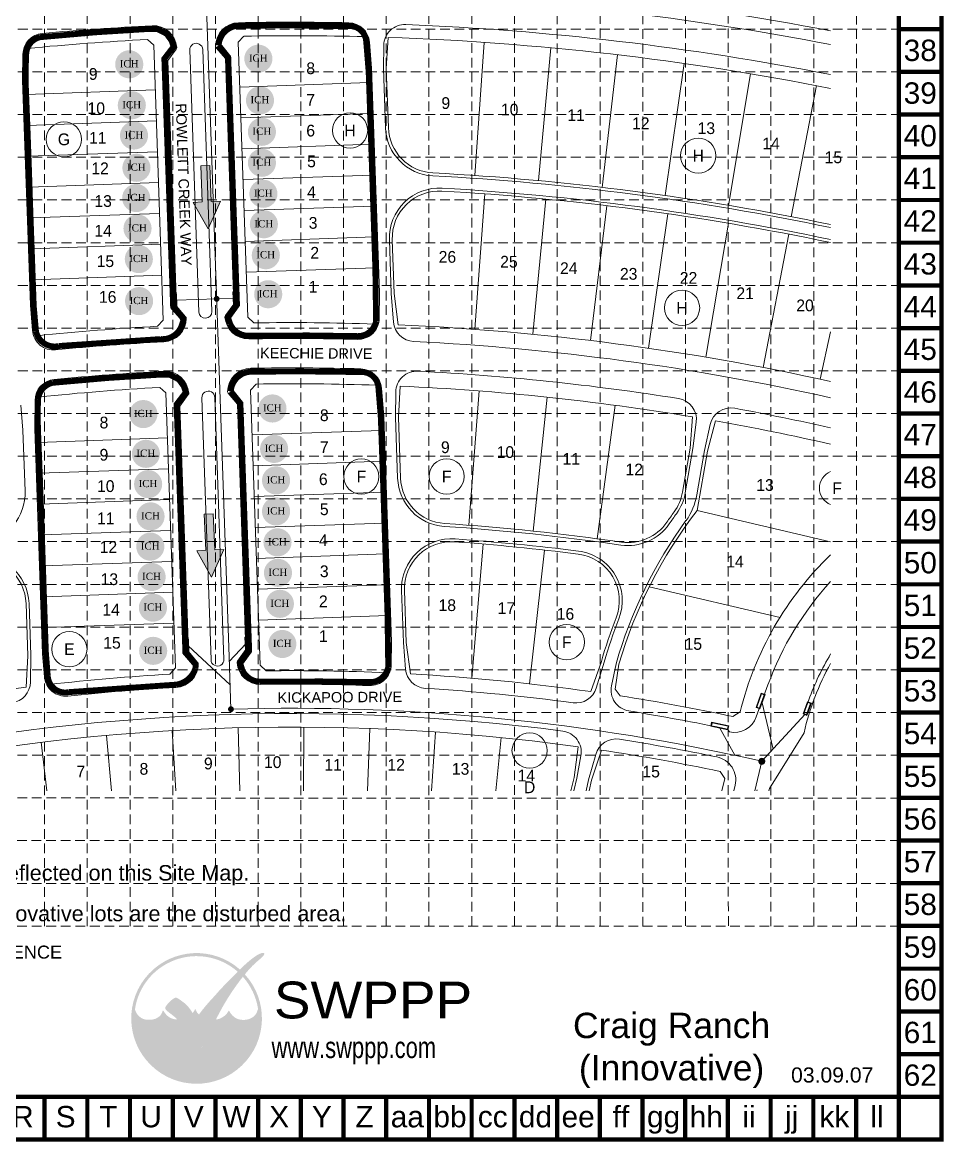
# Model space of a CAD drawing. Header units: feet. Extents: x 358974 to 360431, y 1038446 to 1040774.
# Drawn here: x 359647 to 360431, y 1038446 to 1039398 of the extents above; entities that cross this region are included whole.
import ezdxf
from ezdxf.enums import TextEntityAlignment as Align

# ---------------------------------------------------------------- set-up
doc = ezdxf.new("R2010")
doc.units = ezdxf.units.FT
doc.header["$MEASUREMENT"] = 0
doc.linetypes.add('HIDDEN', pattern=[0.375, 0.25, -0.125])
doc.layers.get('0').update_dxf_attribs({"color": 1})
for name, color, linetype, lineweight in [('11', 1, 'Continuous', 0), ('12', 1, 'Continuous', 0), ('13', 1, 'Continuous', 0), ('4', 1, 'Continuous', 0), ('45', 1, 'Continuous', 0), ('EROSION CONTROL BLANKET', 84, 'Continuous', 0)]:
    doc.layers.add(name, color=color, linetype=linetype, lineweight=lineweight)
for name, color, linetype in [('BASE', 7, 'Continuous'), ('grid', 254, 'HIDDEN'), ('LEGEND', 7, 'Continuous'), ('LOGO', 7, 'Continuous')]:
    doc.layers.add(name, color=color, linetype=linetype)
doc.styles.add('DRHorton', font='dutcheb.ttf')
doc.styles.add("L200'", font='ARIAL.TTF', dxfattribs={"height": 0.001969})
doc.styles.add('LOGO1', font='Rockeb.TTF', dxfattribs={"height": 25})
doc.styles.get("Standard").update_dxf_attribs({"font": 'ARIAL.TTF'})
doc.styles.add('Style-ENGINEERING', font='ENGINEERING.shx')

# ---------------------------------------------------------------- blocks, each defined once
blk = doc.blocks.new('A$C06470624')
h = blk.add_hatch(color=153)
h.paths.add_polyline_path([(38.3, 19.1, 1), (0, 19.1, 1)])
h.paths.add_polyline_path([(1.9, 11.3), (36.1, 11.3), (36.1, 28.2), (1.9, 28.2)], flags=24)
at = {"layer": 'BASE', "color": 176, "style": 'DRHorton'}
blk.add_text('ICH', height=9.81, dxfattribs=at).set_placement((19, 15), align=Align.CENTER)
blk = doc.blocks.new('Innovative logo')
at = {"color": 153}
blk.add_blockref('A$C06470624', (43.8, 10.1), dxfattribs=at)
blk = doc.blocks.new('new logo')
at = {"layer": 'LOGO'}
h = blk.add_hatch(color=170, dxfattribs=at)
h.paths.add_polyline_path([(67.43, 44.06), (66.82, 44.7), (66.35, 45.25), (65.96, 45.76), (65.54, 46.4), (65.09, 47.19), (64.7, 47.94), (64.44, 48.47), (64.18, 49.02), (63.92, 49.58), (63.67, 50.15), (63.31, 50.99), (62.9, 52), (62.6, 52.78), (62.42, 53.27), (62.25, 53.75), (62.07, 54.23), (61.88, 54.72), (61.69, 55.22), (61.48, 55.74), (61.26, 56.27), (61.03, 56.81), (60.78, 57.37), (60.52, 57.93), (60.25, 58.5), (59.96, 59.07), (59.66, 59.64), (59.34, 60.2), (59.02, 60.77), (58.68, 61.32), (58.34, 61.87), (57.99, 62.4), (57.64, 62.91), (57.29, 63.4), (56.95, 63.87), (56.61, 64.32), (56.27, 64.74), (55.93, 65.14), (55.58, 65.53), (55.23, 65.91), (54.91, 66.23), (53.98, 66.22), (52.92, 66.33), (52.05, 66.5), (51.45, 66.64), (50.85, 66.81), (50.26, 67.01), (49.41, 67.35), (48.33, 67.91), (47.34, 68.56), (46.46, 69.26), (45.69, 70.02), (45.01, 70.79), (44.44, 71.52), (43.98, 72.16), (43.6, 72.69), (43.42, 72.95), (43.25, 73.18), (43.1, 73.38), (42.96, 73.53), (42.85, 73.65), (42.75, 73.73), (42.66, 73.76), (42.59, 73.76), (42.53, 73.71), (42.48, 73.63), (42.43, 73.52), (42.38, 73.38), (42.33, 73.22), (42.19, 72.76), (41.96, 72.1), (41.67, 71.46), (41.36, 70.91), (40.98, 70.34), (40.53, 69.77), (40.01, 69.21), (39.42, 68.67), (38.77, 68.17), (38.06, 67.7), (37.31, 67.27), (36.53, 66.9), (35.73, 66.59), (34.88, 66.34), (33.96, 66.14), (32.97, 65.99), (31.89, 65.9), (30.76, 65.86), (29.65, 65.89), (28.59, 65.97), (27.62, 66.13), (26.71, 66.36), (25.83, 66.67), (24.95, 67.08), (24.08, 67.58), (23.21, 68.18), (22.36, 68.88), (21.76, 69.47), (21.37, 69.89), (20.98, 70.36), (20.61, 70.88), (20.24, 71.46), (19.89, 72.13), (19.54, 72.89), (19.19, 73.77), (18.85, 74.77, -0.595729), (106.28, 106.77), (106.97, 107.48), (107.53, 108.05), (108.12, 108.64, 37.93689), (112.29, 104.53), (112.05, 104.24), (111.57, 103.66), (111.09, 103.06), (110.61, 102.47, -0.146449), (123.57, 75.01), (123.33, 74.47), (123.13, 73.97), (122.94, 73.5), (122.77, 73.07), (122.51, 72.4), (122.22, 71.72), (121.9, 71.1), (121.52, 70.53), (121.11, 70), (120.66, 69.51), (120.15, 69.03), (119.62, 68.57), (119.04, 68.14), (118.44, 67.73), (117.81, 67.36), (117.15, 67.03), (116.47, 66.74), (115.76, 66.49), (115.03, 66.28), (114.28, 66.11), (113.5, 65.97), (112.72, 65.88), (111.92, 65.82), (111.11, 65.8), (110.29, 65.82), (109.44, 65.89), (108.56, 66.01), (107.66, 66.19), (106.75, 66.43), (105.88, 66.73), (105.05, 67.1), (104.26, 67.53), (103.5, 68.04), (102.78, 68.61), (102.07, 69.26), (101.4, 69.96), (100.78, 70.68), (100.24, 71.38), (99.83, 72.02), (99.55, 72.52), (99.4, 72.79), (99.26, 73.03), (99.13, 73.24), (99.02, 73.4), (98.92, 73.52), (98.82, 73.58), (98.72, 73.6), (98.63, 73.58), (98.54, 73.51), (98.45, 73.42), (98.36, 73.3), (98.26, 73.16), (98.17, 73), (98.06, 72.83), (97.8, 72.39), (97.42, 71.81), (96.93, 71.14), (96.41, 70.55), (95.93, 70.06), (95.41, 69.58), (94.84, 69.11), (94.21, 68.65), (93.52, 68.19), (92.75, 67.74), (91.9, 67.28), (90.95, 66.85), (90.08, 66.57), (89.39, 66.39), (88.62, 66.22), (87.78, 66.08), (87.59, 65.61), (87.38, 65.07), (87.13, 64.45), (86.86, 63.76), (86.57, 63), (86.26, 62.19), (85.94, 61.33), (85.6, 60.44), (85.25, 59.53), (84.91, 58.59), (84.56, 57.66), (84.21, 56.72), (83.87, 55.8), (83.53, 54.89), (83.21, 54.02), (82.9, 53.18), (82.61, 52.38), (82.34, 51.64), (82.09, 50.96), (81.86, 50.33), (81.65, 49.76), (81.33, 48.95), (80.94, 48.06), (80.54, 47.29), (80.1, 46.58), (79.62, 45.94), (79.13, 45.36), (78.61, 44.81), (78.1, 44.32), (77.57, 43.87), (77.04, 43.47), (76.48, 43.12), (75.9, 42.81), (75.31, 42.55), (74.58, 42.28), (73.74, 42.05), (72.97, 41.94), (72.25, 41.93), (71.55, 42.04), (70.87, 42.22), (70.06, 42.5), (69.36, 42.77), (68.67, 43.11), (68.04, 43.53)])
h.paths.add_polyline_path([(71.76, 72.04), (70.7, 73.9), (70.07, 75.23), (69.69, 74.29), (68.67, 72.59), (67.85, 71.67), (67.95, 71.51), (68.11, 71.24), (68.27, 70.99), (68.41, 70.76), (68.55, 70.55), (68.68, 70.37), (68.8, 70.21), (68.92, 70.07), (69.04, 69.95), (69.15, 69.84), (69.26, 69.75), (69.37, 69.67), (69.48, 69.59), (69.59, 69.52), (69.7, 69.46), (69.82, 69.41), (69.94, 69.36), (70.05, 69.32), (70.17, 69.28), (70.29, 69.25), (70.41, 69.22), (70.53, 69.2), (70.64, 69.18), (70.76, 69.17), (70.88, 69.16), (71, 69.15), (71.11, 69.15), (71.22, 69.16), (71.33, 69.17), (71.44, 69.19), (71.54, 69.21), (71.64, 69.24), (71.74, 69.27), (71.84, 69.31), (71.94, 69.35), (72.04, 69.4), (72.14, 69.45), (72.24, 69.51), (72.35, 69.58), (72.45, 69.65), (72.56, 69.72), (72.67, 69.81), (72.78, 69.9), (72.89, 70), (73, 70.1), (73.11, 70.21), (73.22, 70.34), (73.3, 70.42), (72.52, 71.08)], flags=17)
blk.add_hatch(color=240, dxfattribs=at).paths.add_polyline_path([(117.73, 117.3), (118.86, 118.16), (119.82, 118.88), (120.63, 119.47), (121.31, 119.95), (121.89, 120.34), (122.37, 120.64), (122.78, 120.89), (123.13, 121.1), (123.45, 121.27), (123.73, 121.42), (123.99, 121.55), (124.22, 121.67), (124.44, 121.77), (124.65, 121.85), (124.84, 121.93), (125.03, 122.01), (125.21, 122.09), (125.4, 122.16), (125.58, 122.23), (125.76, 122.3), (125.93, 122.37), (126.1, 122.44), (126.26, 122.49), (126.41, 122.55), (126.56, 122.6), (126.69, 122.64), (126.82, 122.67), (126.95, 122.71), (127.06, 122.73), (127.18, 122.76), (127.29, 122.78), (127.39, 122.79), (127.5, 122.8), (127.6, 122.81), (127.7, 122.82), (127.79, 122.82), (127.89, 122.82), (127.98, 122.82), (128.06, 122.81), (128.14, 122.8), (128.22, 122.79), (128.29, 122.78), (128.35, 122.76), (128.42, 122.74), (128.47, 122.72), (128.52, 122.7), (128.57, 122.67), (128.62, 122.64), (128.65, 122.61), (128.69, 122.57), (128.72, 122.53), (128.75, 122.49), (128.77, 122.44), (128.79, 122.39), (128.81, 122.34), (128.82, 122.28), (128.83, 122.21), (128.84, 122.14), (128.84, 122.07), (128.84, 122), (128.83, 121.92), (128.82, 121.84), (128.81, 121.76), (128.79, 121.68), (128.77, 121.6), (128.74, 121.52), (128.7, 121.44), (128.66, 121.35), (128.61, 121.26), (128.56, 121.16), (128.5, 121.06), (128.43, 120.95), (128.35, 120.83), (128.27, 120.7), (128.18, 120.57), (128.08, 120.42), (127.96, 120.27), (127.85, 120.12), (127.71, 119.96), (127.57, 119.79), (127.42, 119.62), (127.25, 119.44), (127.06, 119.24), (126.84, 119.03), (126.58, 118.79), (126.28, 118.52), (125.94, 118.21), (125.54, 117.86), (125.08, 117.47), (124.58, 117.04), (124.04, 116.57), (123.48, 116.08), (122.89, 115.57), (122.3, 115.05), (121.71, 114.53), (121.13, 114.01), (120.58, 113.5), (120.04, 112.99), (119.52, 112.49), (119.01, 111.99), (118.51, 111.49), (118.02, 110.99), (117.53, 110.47), (117.03, 109.94), (116.53, 109.4), (116.03, 108.85), (115.52, 108.29), (115.02, 107.71), (114.51, 107.14), (114.01, 106.56), (113.51, 105.98), (113.02, 105.4), (112.54, 104.82), (112.05, 104.24), (111.57, 103.66), (111.09, 103.06), (110.59, 102.44), (110.09, 101.8), (109.56, 101.13), (109.02, 100.43), (108.45, 99.68), (107.87, 98.9), (107.27, 98.1), (106.66, 97.27), (106.04, 96.43), (105.43, 95.59), (104.82, 94.74), (104.23, 93.91), (103.65, 93.08), (103.08, 92.27), (102.52, 91.46), (101.97, 90.65), (101.42, 89.84), (100.87, 89.01), (100.32, 88.18), (99.77, 87.33), (99.2, 86.45), (98.63, 85.56), (98.06, 84.66), (97.5, 83.76), (96.94, 82.87), (96.4, 81.99), (95.88, 81.13), (95.38, 80.29), (94.91, 79.49), (94.46, 78.72), (94.03, 77.96), (93.61, 77.23), (93.21, 76.5), (92.81, 75.77), (92.41, 75.04), (92.01, 74.29), (91.6, 73.54), (91.18, 72.77), (90.78, 72.02), (90.38, 71.27), (90, 70.56), (89.64, 69.88), (89.31, 69.25), (89.01, 68.69), (88.75, 68.19), (88.53, 67.74), (88.33, 67.32), (88.15, 66.92), (87.97, 66.52), (87.78, 66.08), (87.59, 65.61), (87.38, 65.07), (87.13, 64.45), (86.86, 63.76), (86.57, 63), (86.26, 62.19), (85.94, 61.33), (85.6, 60.44), (85.25, 59.53), (84.91, 58.59), (84.56, 57.66), (84.21, 56.72), (83.87, 55.8), (83.53, 54.89), (83.21, 54.02), (82.9, 53.18), (82.61, 52.38), (82.34, 51.64), (82.09, 50.96), (81.86, 50.33), (81.65, 49.76), (81.44, 49.23), (81.24, 48.75), (81.04, 48.29), (80.84, 47.87), (80.64, 47.48), (80.43, 47.11), (80.2, 46.75), (79.97, 46.41), (79.73, 46.09), (79.49, 45.78), (79.24, 45.49), (78.99, 45.21), (78.74, 44.95), (78.48, 44.69), (78.23, 44.45), (77.97, 44.21), (77.71, 43.99), (77.44, 43.78), (77.17, 43.58), (76.9, 43.39), (76.62, 43.21), (76.33, 43.04), (76.04, 42.89), (75.75, 42.75), (75.45, 42.62), (75.16, 42.5), (74.87, 42.39), (74.58, 42.29), (74.3, 42.2), (74.02, 42.13), (73.75, 42.07), (73.49, 42.02), (73.23, 41.98), (72.98, 41.95), (72.73, 41.94), (72.49, 41.93), (72.24, 41.94), (72.01, 41.97), (71.77, 42), (71.53, 42.05), (71.3, 42.11), (71.06, 42.17), (70.83, 42.24), (70.59, 42.32), (70.35, 42.4), (70.12, 42.48), (69.88, 42.57), (69.64, 42.66), (69.4, 42.76), (69.16, 42.87), (68.93, 42.98), (68.69, 43.11), (68.47, 43.25), (68.25, 43.39), (68.04, 43.55), (67.83, 43.72), (67.62, 43.9), (67.42, 44.09), (67.22, 44.28), (67.03, 44.49), (66.83, 44.69), (66.64, 44.9), (66.45, 45.13), (66.26, 45.36), (66.06, 45.62), (65.86, 45.91), (65.65, 46.23), (65.43, 46.59), (65.2, 47), (64.96, 47.45), (64.7, 47.94), (64.44, 48.47), (64.18, 49.02), (63.92, 49.58), (63.67, 50.15), (63.43, 50.71), (63.2, 51.26), (62.99, 51.78), (62.79, 52.29), (62.6, 52.78), (62.42, 53.27), (62.25, 53.75), (62.07, 54.23), (61.88, 54.72), (61.69, 55.22), (61.48, 55.74), (61.26, 56.27), (61.03, 56.81), (60.78, 57.37), (60.52, 57.93), (60.25, 58.5), (59.96, 59.07), (59.66, 59.64), (59.34, 60.2), (59.02, 60.77), (58.68, 61.32), (58.34, 61.87), (57.99, 62.4), (57.64, 62.91), (57.29, 63.4), (56.95, 63.87), (56.61, 64.32), (56.27, 64.74), (55.93, 65.14), (55.58, 65.53), (55.23, 65.91), (54.86, 66.28), (54.49, 66.65), (54.09, 67.01), (53.68, 67.39), (53.25, 67.76), (52.81, 68.14), (52.35, 68.52), (51.89, 68.9), (51.42, 69.28), (50.95, 69.66), (50.48, 70.04), (50.01, 70.41), (49.54, 70.78), (49.09, 71.13), (48.65, 71.47), (48.24, 71.8), (47.84, 72.11), (47.47, 72.4), (47.14, 72.66), (46.83, 72.9), (46.56, 73.11), (46.32, 73.3), (46.11, 73.47), (45.92, 73.63), (45.75, 73.78), (45.6, 73.92), (45.46, 74.05), (45.34, 74.18), (45.23, 74.31), (45.13, 74.44), (45.04, 74.56), (44.96, 74.69), (44.9, 74.82), (44.84, 74.96), (44.8, 75.1), (44.76, 75.24), (44.73, 75.39), (44.72, 75.54), (44.71, 75.69), (44.7, 75.84), (44.71, 75.99), (44.72, 76.15), (44.75, 76.3), (44.78, 76.45), (44.81, 76.6), (44.86, 76.75), (44.92, 76.9), (44.99, 77.06), (45.07, 77.23), (45.17, 77.4), (45.29, 77.59), (45.42, 77.8), (45.57, 78.01), (45.73, 78.24), (45.91, 78.48), (46.11, 78.73), (46.32, 78.99), (46.55, 79.26), (46.8, 79.54), (47.06, 79.83), (47.33, 80.13), (47.62, 80.43), (47.91, 80.73), (48.21, 81.04), (48.52, 81.34), (48.84, 81.64), (49.16, 81.93), (49.48, 82.21), (49.79, 82.48), (50.1, 82.74), (50.41, 82.98), (50.7, 83.21), (50.98, 83.42), (51.24, 83.62), (51.49, 83.79), (51.7, 83.95), (51.9, 84.08), (52.08, 84.19), (52.25, 84.29), (52.4, 84.38), (52.55, 84.45), (52.68, 84.51), (52.82, 84.56), (52.95, 84.61), (53.08, 84.64), (53.21, 84.67), (53.34, 84.69), (53.47, 84.7), (53.6, 84.7), (53.72, 84.69), (53.85, 84.68), (53.97, 84.65), (54.1, 84.62), (54.22, 84.58), (54.35, 84.54), (54.48, 84.48), (54.61, 84.43), (54.74, 84.36), (54.88, 84.3), (55.02, 84.23), (55.17, 84.15), (55.34, 84.06), (55.51, 83.97), (55.7, 83.86), (55.91, 83.73), (56.14, 83.59), (56.4, 83.42), (56.68, 83.23), (56.99, 83.01), (57.32, 82.78), (57.67, 82.53), (58.03, 82.27), (58.4, 81.99), (58.79, 81.71), (59.18, 81.42), (59.57, 81.13), (59.97, 80.83), (60.37, 80.53), (60.76, 80.22), (61.15, 79.91), (61.54, 79.59), (61.91, 79.27), (62.28, 78.93), (62.64, 78.6), (62.98, 78.25), (63.32, 77.9), (63.65, 77.54), (63.97, 77.17), (64.29, 76.79), (64.6, 76.4), (64.91, 76.01), (65.22, 75.6), (65.52, 75.19), (65.82, 74.78), (66.11, 74.37), (66.39, 73.96), (66.66, 73.57), (66.91, 73.18), (67.15, 72.81), (67.37, 72.45), (67.58, 72.12), (67.77, 71.8), (67.95, 71.51), (68.11, 71.24), (68.27, 70.99), (68.41, 70.76), (68.55, 70.55), (68.68, 70.37), (68.8, 70.21), (68.92, 70.07), (69.04, 69.95), (69.15, 69.84), (69.26, 69.75), (69.37, 69.67), (69.48, 69.59), (69.59, 69.52), (69.7, 69.46), (69.82, 69.41), (69.94, 69.36), (70.05, 69.32), (70.17, 69.28), (70.29, 69.25), (70.41, 69.22), (70.53, 69.2), (70.64, 69.18), (70.76, 69.17), (70.88, 69.16), (71, 69.15), (71.11, 69.15), (71.22, 69.16), (71.33, 69.17), (71.44, 69.19), (71.54, 69.21), (71.64, 69.24), (71.74, 69.27), (71.84, 69.31), (71.94, 69.35), (72.04, 69.4), (72.14, 69.45), (72.24, 69.51), (72.35, 69.58), (72.45, 69.65), (72.56, 69.72), (72.67, 69.81), (72.78, 69.9), (72.89, 70), (73, 70.1), (73.11, 70.21), (73.22, 70.34), (73.34, 70.47), (73.46, 70.61), (73.58, 70.77), (73.72, 70.94), (73.85, 71.12), (74, 71.32), (74.15, 71.53), (74.32, 71.77), (74.5, 72.01), (74.68, 72.27), (74.88, 72.55), (75.09, 72.84), (75.32, 73.15), (75.56, 73.46), (75.82, 73.79), (76.09, 74.14), (76.37, 74.49), (76.67, 74.87), (76.99, 75.25), (77.32, 75.65), (77.66, 76.07), (78.02, 76.5), (78.39, 76.95), (78.77, 77.42), (79.18, 77.91), (79.6, 78.4), (80.03, 78.92), (80.49, 79.45), (80.96, 80), (81.46, 80.56), (81.97, 81.13), (82.5, 81.72), (83.04, 82.31), (83.59, 82.91), (84.14, 83.51), (84.68, 84.1), (85.22, 84.68), (85.74, 85.25), (86.24, 85.81), (86.73, 86.35), (87.2, 86.89), (87.67, 87.41), (88.13, 87.94), (88.59, 88.46), (89.06, 88.98), (89.53, 89.52), (90.01, 90.05), (90.5, 90.6), (91, 91.16), (91.52, 91.73), (92.06, 92.31), (92.61, 92.9), (93.18, 93.5), (93.77, 94.12), (94.38, 94.75), (95.01, 95.39), (95.64, 96.03), (96.28, 96.68), (96.92, 97.32), (97.56, 97.96), (98.19, 98.58), (98.8, 99.19), (99.39, 99.77), (99.96, 100.34), (100.52, 100.9), (101.07, 101.45), (101.61, 101.98), (102.14, 102.52), (102.66, 103.05), (103.19, 103.59), (103.72, 104.13), (104.25, 104.67), (104.78, 105.23), (105.32, 105.78), (105.86, 106.34), (106.41, 106.91), (106.97, 107.48), (107.53, 108.05), (108.11, 108.62), (108.69, 109.2), (109.27, 109.77), (109.86, 110.34), (110.45, 110.91), (111.04, 111.47), (111.62, 112.02), (112.2, 112.56), (112.77, 113.1), (113.35, 113.62), (113.95, 114.16), (114.58, 114.71), (115.26, 115.3), (116.01, 115.91), (116.82, 116.58)])
at = {"layer": 'LOGO', "style": 'LOGO1'}
for s, height, width, p in [('SWPPP', 31.324, 1.115, (136.96, 67.05)), ('www.swppp.com', 18.1118, 0.77, (135.01, 33.35))]:
    blk.add_text(s, height=height, dxfattribs=dict(at, width=width)).set_placement(p)

msp = doc.modelspace()

# ---------------------------------------------------------------- hatches: boundary and pattern name
at = {"layer": '45', "linetype": 'Continuous', "lineweight": 0}
h = msp.add_hatch(color=170, dxfattribs=at)
edge = h.paths.add_edge_path()
edge.add_arc((359812.62, 1039162.84), 2.5, -45, 315)
h = msp.add_hatch(color=170, dxfattribs=at)
edge = h.paths.add_edge_path()
edge.add_arc((359824.77, 1038813.83), 2.5, -45, 315)
h = msp.add_hatch(color=170, dxfattribs=at)
edge = h.paths.add_edge_path()
edge.add_arc((360276.2, 1038769.49), 3, -45, 315)

# ---------------------------------------------------------------- linework, layer by layer
at = {"color": 7, "lineweight": 0}
for points in [[(359815.76, 1039245.88), (359808.08, 1039245.53), (359806.72, 1039276.22), (359799.05, 1039275.88), (359800.41, 1039245.19), (359792.74, 1039244.85), (359805.27, 1039222.35), (359815.76, 1039245.88)], [(359818.65, 1038949.66), (359810.98, 1038949.32), (359809.61, 1038980.01), (359801.94, 1038979.67), (359803.31, 1038948.98), (359795.64, 1038948.64), (359808.17, 1038926.13), (359818.65, 1038949.66)]]:
    msp.add_lwpolyline(points, close=True, dxfattribs=at)
for points in [[(359806.72, 1039276.22), (359799.05, 1039275.88), (359808.08, 1039245.53), (359800.41, 1039245.19)], [(359792.74, 1039244.85), (359815.76, 1039245.88), (359805.27, 1039222.35), (359815.76, 1039245.88)], [(359809.61, 1038980.01), (359801.94, 1038979.67), (359810.98, 1038949.32), (359803.31, 1038948.98)], [(359795.64, 1038948.64), (359818.65, 1038949.66), (359808.17, 1038926.13), (359818.65, 1038949.66)]]:
    msp.add_solid(points, dxfattribs=at)
at = {"layer": '11', "color": 7, "linetype": 'Continuous', "lineweight": 0}
for centre in [(359926.04, 1039306.03), (359682.71, 1039298.46), (359935.66, 1039011.69), (359687.35, 1038864.89)]:
    msp.add_circle(centre, 15, dxfattribs=at)
at = {"layer": '11', "color": 252, "linetype": 'Continuous', "lineweight": 0}
for centre in [(360222.14, 1039284.57), (360208.38, 1039155.16), (360008.21, 1039011.77), (360110.35, 1038870.85), (360078.76, 1038778.65)]:
    msp.add_circle(centre, 15, dxfattribs=at)
msp.add_arc((360340.19, 1039001.88), 15, 111.30923, 248.69077, dxfattribs=at)
at = {"layer": '12', "color": 7, "linetype": 'Continuous', "lineweight": 0}
for p, q in [((359759.08, 1039378.64), (359753.92, 1039383.38)), ((359835.86, 1039386.24), (359831.04, 1039381.15)), ((359839.18, 1039147.26), (359831.04, 1039381.15)), ((359941.87, 1039359.19), (359938.44, 1039385.8)), ((359650.05, 1039349.04), (359651.62, 1039375.81)), ((359767.23, 1039144.75), (359759.08, 1039378.64)), ((359948.53, 1039167.9), (359941.87, 1039359.19)), ((359656.71, 1039157.74), (359650.05, 1039349.04)), ((359942.3, 1039346.78), (359832.37, 1039342.95)), ((359650.48, 1039336.62), (359760.41, 1039340.45)), ((359651.39, 1039310.37), (359761.33, 1039314.2)), ((359943.22, 1039320.53), (359833.28, 1039316.7)), ((359652.31, 1039284.12), (359762.24, 1039287.95)), ((359944.13, 1039294.28), (359834.2, 1039290.45)), ((359945.04, 1039268.03), (359835.11, 1039264.2)), ((359653.22, 1039257.87), (359763.16, 1039261.7)), ((359945.96, 1039241.78), (359836.03, 1039237.95)), ((359654.14, 1039231.62), (359764.07, 1039235.45)), ((359946.87, 1039215.53), (359836.94, 1039211.7)), ((359655.05, 1039205.37), (359764.98, 1039209.2)), ((359655.96, 1039179.12), (359765.9, 1039182.95)), ((359947.78, 1039189.27), (359837.85, 1039185.45)), ((359946.95, 1039141.28), (359948.53, 1039167.9)), ((359660.13, 1039131.46), (359656.71, 1039157.74)), ((359762.41, 1039139.49), (359767.23, 1039144.75)), ((359839.18, 1039147.26), (359844.36, 1039142.34)), ((359764.22, 1039087.51), (359769.38, 1039082.78)), ((359846.16, 1039090.36), (359841.34, 1039085.29)), ((359948.76, 1039089.35), (359952.19, 1039062.71)), ((359661.94, 1039079.36), (359660.37, 1039052.55)), ((359777.53, 1038848.88), (359769.38, 1039082.78)), ((359849.48, 1038851.39), (359841.34, 1039085.29)), ((359958.86, 1038871.28), (359952.19, 1039062.71)), ((359667.03, 1038861.12), (359660.37, 1039052.55)), ((359952.6, 1039050.92), (359842.67, 1039047.09)), ((359660.78, 1039040.76), (359770.71, 1039044.59)), ((359953.52, 1039024.67), (359843.58, 1039020.84)), ((359661.69, 1039014.51), (359771.63, 1039018.34)), ((359662.61, 1038988.26), (359772.54, 1038992.08)), ((359954.43, 1038998.42), (359844.5, 1038994.59)), ((359955.34, 1038972.16), (359845.41, 1038968.34)), ((359663.52, 1038962.01), (359773.46, 1038965.83)), ((359956.26, 1038945.91), (359846.33, 1038942.09)), ((359664.44, 1038935.75), (359774.37, 1038939.58)), ((359957.17, 1038919.66), (359847.24, 1038915.83)), ((359665.35, 1038909.5), (359775.28, 1038913.33)), ((359666.26, 1038883.25), (359776.2, 1038887.08)), ((359958.09, 1038893.41), (359848.15, 1038889.58)), ((359957.28, 1038844.83), (359958.86, 1038871.28)), ((359670.45, 1038834.84), (359667.03, 1038861.12)), ((359772.71, 1038843.61), (359777.53, 1038848.88)), ((359849.48, 1038851.39), (359854.66, 1038846.46))]:
    msp.add_line(p, q, dxfattribs=at)
at = {"layer": '12', "color": 252, "linetype": 'Continuous', "lineweight": 0}
for p, q in [((359958.48, 1039385.19), (359956.9, 1039358.73)), ((360032.21, 1039267.73), (360040.05, 1039380.96)), ((360086.32, 1039263.33), (360096.89, 1039376.34)), ((360140.31, 1039257.62), (360153.61, 1039370.34)), ((360194.14, 1039250.61), (360210.16, 1039362.97)), ((359958.65, 1039308.47), (359956.9, 1039358.73)), ((360247.79, 1039242.3), (360266.51, 1039354.25)), ((360301.22, 1039232.7), (360322.64, 1039344.16)), ((360032.07, 1039136.91), (360040.53, 1039252.1)), ((360081.42, 1039132.7), (360092.57, 1039247.67)), ((360130.66, 1039127.35), (360144.5, 1039242.01)), ((360179.76, 1039120.84), (360196.28, 1039235.15)), ((360228.7, 1039113.18), (360247.89, 1039227.08)), ((359963.56, 1039167.35), (359961.96, 1039213.14)), ((360277.44, 1039104.38), (360299.29, 1039217.8)), ((359966.99, 1039140.68), (359963.56, 1039167.35)), ((360325.97, 1039094.44), (360334.73, 1039134.85)), ((359968.8, 1039088.55), (359967.22, 1039062.1)), ((360027.06, 1038970.32), (360035.87, 1039084.48)), ((360081.71, 1038965.33), (360093.73, 1039079.19)), ((360136.2, 1038958.8), (360151.42, 1039072.28)), ((359969.02, 1039010.32), (359967.22, 1039062.1)), ((360215.16, 1039035.86), (360217.19, 1039062.39)), ((360229.94, 1039033.31), (360236.9, 1039059)), ((360208.7, 1038998.32), (360215.16, 1039035.86)), ((360221.23, 1038982.69), (360229.94, 1039033.31)), ((360221.23, 1038982.69), (360334.73, 1038956.23)), ((360029.57, 1038840.19), (360039.16, 1038954.29)), ((360091.48, 1038949.18), (360078.79, 1038835.38)), ((359973.89, 1038870.55), (359972.35, 1038914.87)), ((360180.37, 1038917.77), (360291.76, 1038891.81)), ((359652.09, 1038859.35), (359650.54, 1038903.67)), ((359973.89, 1038870.55), (359977.32, 1038843.83)), ((359650.52, 1038832.45), (359652.09, 1038859.35)), ((360139.77, 1038854.32), (360130.82, 1038828.82)), ((360154.74, 1038852.1), (360151.44, 1038830.87)), ((360151.44, 1038830.87), (360155.62, 1038825.16)), ((360257.74, 1038811.5), (360251.69, 1038807.64)), ((359723.23, 1038744.32), (359719.01, 1038791.54)), ((359777.82, 1038744.32), (359774.85, 1038795.65)), ((359832.21, 1038744.32), (359830.81, 1038797.99)), ((359886.5, 1038744.32), (359886.8, 1038798.57)), ((359940.82, 1038744.32), (359942.79, 1038797.38)), ((359995.27, 1038744.32), (359998.71, 1038794.41)), ((359668.33, 1038744.32), (359663.31, 1038785.67)), ((360049.95, 1038744.32), (360054.52, 1038789.69)), ((360119.99, 1038781.87), (360116.5, 1038755.6)), ((360139.85, 1038779.01), (360131.4, 1038753.47)), ((360113.89, 1038744.32), (360116.5, 1038755.6)), ((360129.29, 1038744.32), (360131.4, 1038753.47)), ((360240.86, 1038760.86), (360244.63, 1038754.96)), ((360242.17, 1038744.32), (360244.63, 1038754.96))]:
    msp.add_line(p, q, dxfattribs=at)
for centre, radius, start, end in [((359877.02, 1037025.6), 2409, 79.04715, 88.10218), ((359877.02, 1037025.6), 2361, 78.82164, 88.02288), ((359998.62, 1039309.86), 40, 181.99384, 266.95282), ((359877.02, 1037025.6), 2247.5, 78.24927, 86.95283), ((360001.94, 1039214.53), 40, 86.73379, 181.99384), ((359877.02, 1037025.6), 2232.5, 78.16918, 86.7338), ((359877.02, 1037025.6), 2117, 77.51358, 87.56442), ((359877.02, 1037025.6), 2065, 80.51857, 87.4526), ((359877.02, 1037025.6), 2065, 77.19388, 79.96364), ((360009, 1039011.72), 40, 181.99384, 266.19825), ((360169.28, 1039005.1), 40, 323.97677, 350.24115), ((360527.97, 1038744.27), 388.5, 142.14351, 163.8855), ((360527.97, 1038744.27), 403.5, 143.97677, 145.49312), ((359877.02, 1037025.6), 1950.5, 81.75408, 86.19825), ((360162.5, 1038995.52), 40, 261.75408, 325.49312), ((360012.32, 1038916.26), 40, 85.90671, 181.99384), ((359877.02, 1037025.6), 1935.5, 82.78605, 85.90671), ((360115.05, 1038906.09), 40, 338.60051, 82.78605), ((360528.15, 1038744.85), 278.5, 133.98592, 166.155), ((359610.57, 1038902.27), 40, 1.99384, 98.08096), ((360527.97, 1038744.27), 403.5, 158.60051, 164.17352), ((359877.02, 1037025.6), 1821, 81.98857, 86.8425), ((359877.02, 1037025.6), 1821, 97.14508, 102.49937), ((359877.02, 1037025.6), 1821, 78.12677, 81.1998), ((359877.02, 1037025.6), 1773, 82.12363, 102.4657), ((359877.02, 1037025.6), 1773, 78.1582, 81.47506)]:
    msp.add_arc(centre, radius, start, end, dxfattribs=at)
at = {"layer": '12', "color": 7, "linetype": 'Continuous', "lineweight": 0}
for centre, radius, start, end in [((359877.02, 1037025.6), 2361, 92.98884, 95.47837), ((359877.02, 1037025.6), 2361, 88.50927, 90.99883), ((359877.02, 1037025.6), 2117, 93.10353, 95.88055), ((359876.24, 1037273.5), 1869.11, 87.83197, 90.97757), ((359877.02, 1037025.6), 2065, 93.13148, 95.97864), ((359877.02, 1037025.6), 2065, 88.00907, 90.8562), ((359877.02, 1037025.6), 1821, 93.28393, 96.51355), ((359877.02, 1037025.6), 1821, 87.47403, 90.70374)]:
    msp.add_arc(centre, radius, start, end, dxfattribs=at)
at = {"layer": '13', "color": 7, "linetype": 'Continuous', "lineweight": 0}
for p, q in [((359944.38, 1039359.12), (359942.51, 1039381.13)), ((359771.05, 1039365.54), (359778.26, 1039375.23)), ((359797.5, 1039151.62), (359789.75, 1039374.48)), ((359808.5, 1039152), (359800.74, 1039374.86)), ((359820.02, 1039367.25), (359812.14, 1039376.41)), ((359647.55, 1039348.79), (359647.88, 1039370.88)), ((359778.32, 1039156.64), (359771.05, 1039365.54)), ((359827.29, 1039158.34), (359820.02, 1039367.25)), ((359951.03, 1039167.82), (359944.38, 1039359.12)), ((359654.22, 1039157.48), (359647.55, 1039348.79)), ((359950.8, 1039146.17), (359951.03, 1039167.82)), ((359655.95, 1039135.91), (359654.22, 1039157.48)), ((359778.32, 1039156.64), (359786.19, 1039147.47)), ((359827.29, 1039158.34), (359820.07, 1039148.65)), ((359952.76, 1039086.72), (359954.7, 1039062.62)), ((359658.13, 1039076.46), (359657.88, 1039052.28)), ((359781.28, 1039071.68), (359788.49, 1039081.37)), ((359807.8, 1038855.8), (359800.04, 1039078.66)), ((359818.8, 1038856.18), (359811.04, 1039079.04)), ((359830.25, 1039073.38), (359822.37, 1039082.55)), ((359788.55, 1038862.77), (359781.28, 1039071.68)), ((359837.52, 1038864.47), (359830.25, 1039073.38)), ((359961.36, 1038871.17), (359954.7, 1039062.62)), ((359664.54, 1038860.84), (359657.88, 1039052.28)), ((359961.07, 1038851.63), (359961.36, 1038871.17)), ((359666.2, 1038841.36), (359664.54, 1038860.84)), ((359788.55, 1038862.77), (359796.42, 1038853.6)), ((359837.52, 1038864.47), (359830.3, 1038854.78))]:
    msp.add_line(p, q, dxfattribs=at)
at = {"layer": '13', "color": 252, "linetype": 'Continuous', "lineweight": 0}
for p, q in [((359954.69, 1039378.43), (359954.39, 1039358.81)), ((359956.15, 1039308.38), (359954.39, 1039358.81)), ((359961.05, 1039167.45), (359959.46, 1039213.06)), ((359963, 1039143.11), (359961.05, 1039167.45)), ((359964.94, 1039083.56), (359964.72, 1039062.21)), ((359646.2, 1039072.47), (359647.91, 1039051.18)), ((359966.53, 1039010.24), (359964.72, 1039062.21)), ((360217.62, 1039035.44), (360220.45, 1039057.97)), ((359649.72, 1038999.21), (359647.91, 1039051.18)), ((360227.48, 1039033.74), (360232.34, 1039055.93)), ((360211.16, 1038997.9), (360217.62, 1039035.44)), ((360221.02, 1038996.2), (360227.48, 1039033.74)), ((359971.39, 1038870.68), (359969.85, 1038914.78)), ((359654.58, 1038859.66), (359653.04, 1038903.75)), ((359971.39, 1038870.68), (359973.3, 1038848.01)), ((359654.24, 1038836.9), (359654.58, 1038859.66)), ((360142.27, 1038853.96), (360135.37, 1038831.77)), ((360152.25, 1038852.48), (360148.36, 1038833.77)), ((360281.45, 1038834.56), (360271.51, 1038807.23)), ((360316.22, 1038821.91), (360311.93, 1038810.1)), ((360248.61, 1038794.49), (360247.06, 1038796.86)), ((360122.36, 1038774.21), (360118.98, 1038755.25)), ((360135.03, 1038775.42), (360128.92, 1038753.84)), ((360116.46, 1038744.32), (360118.98, 1038755.25)), ((360126.72, 1038744.32), (360128.92, 1038753.84)), ((360252.44, 1038744.32), (360253.54, 1038749.1)), ((360271.93, 1038744.32), (360272.14, 1038745.19))]:
    msp.add_line(p, q, dxfattribs=at)
for centre, radius, start, end in [((359877.02, 1037025.6), 2397.5, 78.99396, 87.77773), ((359972.69, 1039378.15), 18, 87.67135, 179.12762), ((359877.02, 1037025.6), 2372.5, 78.87651, 87.67135), ((359877.02, 1037025.6), 2245, 78.236, 86.95282), ((360001.94, 1039214.53), 42.5, 86.73382, 181.99315), ((359877.02, 1037025.6), 2235, 78.18261, 86.73382), ((359877.02, 1037025.6), 2103.5, 77.43214, 87.19224), ((359982.94, 1039083.37), 18, 87.05338, 179.39039), ((359877.02, 1037025.6), 2078.5, 80.90884, 87.05338), ((360249.92, 1039052.07), 18, 79.57338, 167.63554), ((359877.02, 1037025.6), 2078.5, 77.27846, 79.57338), ((359607.24, 1038997.73), 42.5, 277.78942, 1.99429), ((360169.28, 1039005.1), 42.5, 323.97677, 350.24115), ((360169.28, 1039005.1), 52.5, 323.97677, 350.24115), ((360527.97, 1038744.27), 391, 143.97677, 163.93378), ((360527.97, 1038744.27), 401, 143.97677, 145.49312), ((359877.02, 1037025.6), 1948, 81.75408, 86.19825), ((360162.5, 1038995.52), 42.5, 261.75408, 325.49312), ((360012.32, 1038916.26), 42.5, 85.90668, 181.99429), ((359877.02, 1037025.6), 1938, 82.78605, 85.90668), ((360115.05, 1038906.09), 42.5, 338.60051, 82.78605), ((360528.15, 1038744.85), 262.5, 137.46054, 160.01684), ((360527.97, 1038744.27), 401, 158.60051, 164.12579), ((360528.15, 1038744.85), 225.5, 149.06018, 160.01684), ((359877.02, 1037025.6), 1809.5, 82.41696, 86.41671), ((360118.18, 1038837.11), 18, 262.41696, 342.73989), ((359877.02, 1037025.6), 1784.5, 82.59659, 102.00779), ((359877.02, 1037025.6), 1809.5, 78.20005, 80.90242), ((360252.72, 1038814.06), 20, 258.13662, 340.01684), ((360152.35, 1038770.51), 18, 81.03324, 164.1729), ((359877.02, 1037025.6), 1784.5, 78.32616, 81.03324)]:
    msp.add_arc(centre, radius, start, end, dxfattribs=at)
at = {"layer": '13', "color": 7, "linetype": 'Continuous', "lineweight": 0}
for centre, radius, start, end in [((359877.02, 1037025.6), 2372.5, 92.88287, 95.14491), ((359831.66, 1039377.66), 20, 91.10486, 179.81213), ((359877.02, 1037025.6), 2372.5, 88.84273, 91.10486), ((359665.88, 1039370.61), 18, 95.14491, 179.14635), ((359813.66, 1039377.72), 2, 179.81213, 220.65369), ((359766.67, 1039146.23), 20, 272.97875, 359.81213), ((359784.67, 1039146.17), 2, 359.81213, 40.65369), ((359803, 1039151.81), 5.5, 181.99389, 1.99389), ((359932.8, 1039146.36), 18, 268.49334, 359.38865), ((359877.02, 1037025.6), 2103.5, 92.97875, 95.49435), ((359877.02, 1037025.6), 2103.5, 88.49334, 91.00898), ((359877.02, 1037025.6), 2078.5, 93.00985, 95.59516), ((359841.89, 1039083.8), 20, 90.97788, 179.81213), ((359877.02, 1037025.6), 2078.5, 88.39255, 90.97788), ((359676.13, 1039076.28), 18, 95.59516, 179.40699), ((359823.89, 1039083.85), 2, 179.81213, 220.65369), ((359776.9, 1038852.35), 20, 273.13703, 359.81213), ((359794.9, 1038852.3), 2, 359.81213, 40.65369), ((359813.3, 1038855.99), 5.5, 181.99372, 1.99389), ((359943.07, 1038851.9), 18, 267.92886, 359.12965), ((359636.24, 1038837.16), 18, 277.57088, 359.15487), ((359877.02, 1037025.6), 1809.5, 93.13703, 96.05872), ((359877.02, 1037025.6), 1809.5, 87.92886, 90.85069)]:
    msp.add_arc(centre, radius, start, end, dxfattribs=at)
at = {"layer": '13', "color": 7, "linetype": 'Continuous', "lineweight": 0, "extrusion": (0, 0, -1)}
for centre, radius, start, end in [((-359758.7, 1039375.12), 20, 87.11713, 175.82436), ((-359924.58, 1039379.62), 18, 91.15727, 175.15912), ((-359776.66, 1039376.43), 2, 175.82436, 216.66592), ((-359795.24, 1039374.67), 5.5, 358.00583, 178.00611), ((-359821.68, 1039147.46), 2, 355.82436, 36.66592), ((-359839.63, 1039148.77), 20, 268.99102, 355.82436), ((-359673.89, 1039137.35), 18, 264.50565, 355.40142), ((-359768.93, 1039081.26), 20, 86.99015, 175.82436), ((-359934.82, 1039085.28), 18, 91.60745, 175.41842), ((-359786.89, 1039082.57), 2, 175.82436, 216.66592), ((-359805.54, 1039078.85), 5.5, 358.00595, 178.00611), ((-359831.91, 1038853.58), 2, 355.82436, 36.66592), ((-359849.86, 1038854.89), 20, 269.14931, 355.82436), ((-359684.13, 1038842.89), 18, 263.94128, 355.14107)]:
    msp.add_arc(centre, radius, start, end, dxfattribs=at)
at = {"layer": '13', "color": 252, "linetype": 'Continuous', "lineweight": 0, "extrusion": (0, 0, -1)}
for centre, radius, start, end in [((-359998.62, 1039309.86), 42.5, 273.04718, 358.00685), ((-359980.94, 1039144.55), 18, 272.80776, 355.42027), ((-360202.59, 1039060.21), 18, 99.09116, 187.15872), ((-360009, 1039011.72), 42.5, 273.80175, 358.00571), ((-359610.57, 1038902.27), 42.5, 81.91906, 178.00571), ((-359991.24, 1038849.52), 18, 273.58329, 355.16629), ((-360165.98, 1038830.11), 18, 279.09758, 11.74119), ((-360104.64, 1038777.37), 18, 97.40341, 190.12163), ((-360234.05, 1038753.6), 20, 101.67384, 192.98613)]:
    msp.add_arc(centre, radius, start, end, dxfattribs=at)
at = {"layer": '4', "color": 252, "linetype": 'Continuous', "lineweight": 0, "flags": 128}
msp.add_lwpolyline([(360312.13, 1038793.85), (360282.68, 1038746.43), (360282.2, 1038744.32)], dxfattribs=at)
at = {"layer": '4', "color": 252, "linetype": 'Continuous', "lineweight": 0}
msp.add_arc((360528.15, 1038744.85), 221.5, 150.83229, 167.22021, dxfattribs=at)
at = {"layer": '45', "color": 170, "linetype": 'Continuous', "lineweight": 0}
for p, q in [((359823.22, 1038858.47), (359793.92, 1039700.08)), ((359774.95, 1039167.03), (359778.45, 1039167.15)), ((359774.95, 1039167.03), (359775.34, 1039156.04)), ((359775.47, 1039166.55), (359777.97, 1039166.63)), ((359775.47, 1039166.55), (359775.82, 1039156.55)), ((359777.97, 1039166.63), (359778.32, 1039156.64)), ((359812.62, 1039162.84), (359778.14, 1039161.64)), ((359778.45, 1039167.15), (359778.83, 1039156.16)), ((359812.62, 1039162.84), (359827.11, 1039163.34)), ((359826.42, 1039168.82), (359829.92, 1039168.94)), ((359826.42, 1039168.82), (359826.81, 1039157.83)), ((359826.94, 1039168.34), (359829.44, 1039168.42)), ((359826.94, 1039168.34), (359827.29, 1039158.34)), ((359829.44, 1039168.42), (359829.79, 1039158.43)), ((359829.92, 1039168.94), (359830.3, 1039157.95)), ((359775.34, 1039156.04), (359778.83, 1039156.16)), ((359775.82, 1039156.55), (359778.32, 1039156.64)), ((359826.81, 1039157.83), (359830.3, 1039157.95)), ((359827.29, 1039158.34), (359829.79, 1039158.43)), ((359785.19, 1038873.16), (359788.68, 1038873.28)), ((359785.19, 1038873.16), (359785.57, 1038862.16)), ((359785.7, 1038872.68), (359788.2, 1038872.76)), ((359785.7, 1038872.68), (359786.05, 1038862.68)), ((359788.2, 1038872.76), (359788.55, 1038862.77)), ((359788.38, 1038867.76), (359824.05, 1038834.48)), ((359788.68, 1038873.28), (359789.07, 1038862.29)), ((359837.34, 1038869.47), (359823.36, 1038854.47)), ((359836.66, 1038874.95), (359840.15, 1038875.07)), ((359836.66, 1038874.95), (359837.04, 1038863.96)), ((359837.17, 1038874.47), (359839.67, 1038874.55)), ((359837.17, 1038874.47), (359837.52, 1038864.47)), ((359839.67, 1038874.55), (359840.02, 1038864.56)), ((359840.15, 1038875.07), (359840.53, 1038864.08)), ((359785.57, 1038862.16), (359789.07, 1038862.29)), ((359786.05, 1038862.68), (359788.55, 1038862.77)), ((359824.77, 1038813.83), (359823.22, 1038858.47)), ((359837.04, 1038863.96), (359840.53, 1038864.08)), ((359837.52, 1038864.47), (359840.02, 1038864.56)), ((360275.68, 1038827.53), (360271.29, 1038815.3)), ((360275.98, 1038826.89), (360271.92, 1038815.6)), ((360278.33, 1038826.05), (360274.28, 1038814.76)), ((360278.97, 1038826.35), (360274.58, 1038814.12)), ((360275.68, 1038827.53), (360278.97, 1038826.35)), ((360275.98, 1038826.89), (360278.33, 1038826.05)), ((360276.3, 1038820.4), (360285.81, 1038779.95)), ((360315.05, 1038820.13), (360311.29, 1038809.8)), ((360315.35, 1038819.5), (360311.93, 1038810.1)), ((360315.05, 1038820.13), (360318.34, 1038818.94)), ((360315.35, 1038819.5), (360317.7, 1038818.64)), ((360271.29, 1038815.3), (360274.58, 1038814.12)), ((360271.92, 1038815.6), (360274.28, 1038814.76)), ((360311.29, 1038809.8), (360314.57, 1038808.6)), ((360311.93, 1038810.1), (360314.28, 1038809.24)), ((360317.7, 1038818.64), (360314.28, 1038809.24)), ((360318.34, 1038818.94), (360314.57, 1038808.6)), ((360232.75, 1038799.29), (360233.46, 1038802.72)), ((360233.35, 1038799.68), (360233.85, 1038802.13)), ((360233.46, 1038802.72), (360248.15, 1038799.69)), ((360233.85, 1038802.13), (360247.56, 1038799.3)), ((360276.2, 1038769.49), (360313.1, 1038809.67)), ((360232.75, 1038799.29), (360247.44, 1038796.27)), ((360233.35, 1038799.68), (360247.06, 1038796.86)), ((360240.2, 1038798.27), (360253.18, 1038774.6)), ((360247.06, 1038796.86), (360247.56, 1038799.3)), ((360247.44, 1038796.27), (360248.15, 1038799.69)), ((360270.4, 1038744.32), (360276.2, 1038769.49))]:
    msp.add_line(p, q, dxfattribs=at)
msp.add_arc((359877.02, 1037025.6), 1789, 77.10707, 91.67359, dxfattribs=at)
at = {"layer": 'BASE', "lineweight": 0, "const_width": 3.63}
for points in [[(360429, 1038447.88), (360429, 1040772.32), (358976.22, 1040772.32), (358976.22, 1038447.88)], [(360392.68, 1038484.2), (360392.68, 1040736.01), (359012.54, 1040736.01), (359012.54, 1038484.2)]]:
    msp.add_lwpolyline(points, close=True, dxfattribs=at)
for points in [[(360429, 1039392.19), (360392.68, 1039392.19)], [(360429, 1039355.87), (360392.68, 1039355.87)], [(360429, 1039319.55), (360392.68, 1039319.55)], [(360429, 1039283.23), (360392.68, 1039283.23)], [(360429, 1039246.91), (360392.68, 1039246.91)], [(360429, 1039210.59), (360392.68, 1039210.59)], [(360429, 1039174.27), (360392.68, 1039174.27)], [(360429, 1039137.95), (360392.68, 1039137.95)], [(360429, 1039101.63), (360392.68, 1039101.63)], [(360429, 1039065.31), (360392.68, 1039065.31)], [(360429, 1039028.99), (360392.68, 1039028.99)], [(360429, 1038992.67), (360392.68, 1038992.67)], [(360429, 1038956.35), (360392.68, 1038956.35)], [(360429, 1038920.03), (360392.68, 1038920.03)], [(360429, 1038883.72), (360392.68, 1038883.72)], [(360429, 1038847.4), (360392.68, 1038847.4)], [(360429, 1038811.08), (360392.68, 1038811.08)], [(360429, 1038774.76), (360392.68, 1038774.76)], [(360429, 1038738.44), (360392.68, 1038738.44)], [(360429, 1038702.12), (360392.68, 1038702.12)], [(360429, 1038665.8), (360392.68, 1038665.8)], [(360429, 1038629.48), (360392.68, 1038629.48)], [(360429, 1038593.16), (360392.68, 1038593.16)], [(360429, 1038556.84), (360392.68, 1038556.84)], [(360429, 1038520.52), (360392.68, 1038520.52)], [(359666.29, 1038484.2), (359666.29, 1038447.88)], [(359702.61, 1038484.2), (359702.61, 1038447.88)], [(359738.93, 1038484.2), (359738.93, 1038447.88)], [(359775.25, 1038484.2), (359775.25, 1038447.88)], [(359811.57, 1038484.2), (359811.57, 1038447.88)], [(359847.89, 1038484.2), (359847.89, 1038447.88)], [(359884.21, 1038484.2), (359884.21, 1038447.88)], [(359920.53, 1038484.2), (359920.53, 1038447.88)], [(359956.85, 1038484.2), (359956.85, 1038447.88)], [(359993.17, 1038484.2), (359993.17, 1038447.88)], [(360029.48, 1038484.2), (360029.48, 1038447.88)], [(360065.8, 1038484.2), (360065.8, 1038447.88)], [(360102.12, 1038484.2), (360102.12, 1038447.88)], [(360138.44, 1038484.2), (360138.44, 1038447.88)], [(360174.76, 1038484.2), (360174.76, 1038447.88)], [(360211.08, 1038484.2), (360211.08, 1038447.88)], [(360247.4, 1038484.2), (360247.4, 1038447.88)], [(360283.72, 1038484.2), (360283.72, 1038447.88)], [(360320.04, 1038484.2), (360320.04, 1038447.88)], [(360356.36, 1038484.2), (360356.36, 1038447.88)], [(360392.68, 1038484.2), (360392.68, 1038447.88)], [(360429, 1038484.2), (360392.68, 1038484.2)]]:
    msp.add_lwpolyline(points, dxfattribs=at)
at = {"layer": 'EROSION CONTROL BLANKET', "color": 84, "linetype": 'Continuous', "lineweight": 80, "const_width": 5}
for points in [[(359782.86, 1039147.64), (359775.59, 1039155.9), (359768.11, 1039367.05), (359776, 1039377.28), (359774.21, 1039382.48), (359770.08, 1039388.22), (359762.18, 1039392.35), (359754.64, 1039392.35), (359709.72, 1039389.51), (359662.5, 1039385.36, 0.329722), (359650.68, 1039371.54, 0.015286), (359650.24, 1039345.55, -0.002495), (359654.13, 1039238.46), (359657.05, 1039156.68), (359658.98, 1039135.17, 0.421324), (359678.6, 1039122.74), (359764.98, 1039128.61, 0.354492), (359783.17, 1039141.01), (359784.42, 1039144.98)], [(359887.23, 1039131.76), (359932.51, 1039131.12, 0.366084), (359948.17, 1039143.99), (359947.54, 1039188.96), (359943.76, 1039301.87), (359941.88, 1039355.74), (359939.76, 1039381.91, 0.384962), (359926.07, 1039394.79), (359873.87, 1039395.36), (359832.56, 1039395.1, 0.404267), (359814.31, 1039378.45), (359822.45, 1039368.27), (359829.92, 1039157.66), (359822.28, 1039147.08), (359824.08, 1039141.43, 0.276207), (359838.47, 1039131.5), (359884.77, 1039131.65)], [(359794.68, 1038851.85), (359786.03, 1038861.93), (359778.54, 1039073.08), (359786.44, 1039083.31), (359784.65, 1039088.51), (359780.52, 1039094.25), (359772.62, 1039098.38), (359765.08, 1039098.38), (359720.16, 1039095.54), (359672.94, 1039091.39, 0.311451), (359660.74, 1039077.49, 0.019555), (359660.68, 1039051.58, -0.002495), (359664.57, 1038944.49), (359667.33, 1038862.8), (359668.99, 1038842.07, 0.457605), (359686.86, 1038828.34), (359778.25, 1038834.73, 0.281169), (359794.54, 1038848.5), (359794.86, 1038851.01)], [(359897.58, 1038837.51), (359942.86, 1038836.87, 0.366084), (359958.52, 1038849.73), (359957.89, 1038894.71), (359954.11, 1039007.62), (359952.23, 1039061.49), (359950.11, 1039087.66, 0.384962), (359936.43, 1039100.54), (359884.22, 1039101.11), (359842.91, 1039100.85, 0.404267), (359824.66, 1039084.2), (359832.8, 1039074.02), (359840.27, 1038863.4), (359832.63, 1038852.83), (359834.43, 1038847.18, 0.276207), (359848.82, 1038837.25), (359895.13, 1038837.4)]]:
    msp.add_lwpolyline(points, format="xyb", close=True, dxfattribs=at)
at = {"layer": 'grid', "color": 252, "linetype": 'HIDDEN', "lineweight": 0, "ltscale": 33}
for p, q in [((359666.29, 1038629.39), (359666.29, 1040736.01)), ((359702.61, 1038629.38), (359702.61, 1040736.01)), ((359738.93, 1038629.38), (359738.93, 1040736.01)), ((359775.25, 1038629.37), (359775.25, 1040736.01)), ((359811.57, 1038629.36), (359811.57, 1040736.01)), ((359847.89, 1038629.36), (359847.89, 1040736.01)), ((359884.21, 1038629.35), (359884.21, 1040736.01)), ((359920.53, 1038629.35), (359920.53, 1040736.01)), ((359956.85, 1038629.34), (359956.85, 1040736.01)), ((359993.17, 1038629.34), (359993.17, 1040736.01)), ((360029.66, 1038629.42), (360029.48, 1040736.01)), ((360065.94, 1038629.6), (360065.8, 1040736.01)), ((360102.23, 1038629.16), (360102.12, 1040736.01)), ((360138.88, 1038629.5), (360138.6, 1040736.82)), ((360175, 1038629.12), (360174.92, 1040736.82)), ((360211.35, 1038629.56), (360211.24, 1040736.82)), ((360247.74, 1038629.68), (360247.56, 1040736.82)), ((360283.99, 1038629.37), (360283.88, 1040736.82)), ((360320.39, 1038628.89), (360320.2, 1040736.82)), ((360356.73, 1038628.99), (360356.52, 1040736.82)), ((359012.54, 1039392.19), (360392.68, 1039392.19)), ((359012.54, 1039355.87), (360392.68, 1039355.87)), ((359012.54, 1039319.55), (360392.68, 1039319.55)), ((359012.54, 1039283.23), (360392.68, 1039283.23)), ((359012.54, 1039246.91), (360392.68, 1039246.91)), ((359012.54, 1039210.59), (360392.68, 1039210.59)), ((359012.54, 1039174.27), (360392.68, 1039174.27)), ((359012.54, 1039137.95), (360392.68, 1039137.95)), ((359012.54, 1039101.63), (360392.68, 1039101.63)), ((359012.54, 1039065.31), (360392.68, 1039065.31)), ((359012.54, 1039028.99), (360392.68, 1039028.99)), ((359012.54, 1038992.67), (360392.68, 1038992.67)), ((359012.54, 1038956.35), (360392.68, 1038956.35)), ((359012.2, 1038919.91), (360392.33, 1038919.91)), ((359012.2, 1038883.59), (360392.33, 1038883.59)), ((359012.2, 1038847.27), (360392.33, 1038847.27)), ((359012.2, 1038810.96), (360392.33, 1038810.96)), ((359012.2, 1038774.64), (360392.33, 1038774.64)), ((359012.01, 1038738.34), (360391.18, 1038738.27)), ((359011.75, 1038701.92), (360391.18, 1038702.17)), ((359011.87, 1038665.68), (360391.32, 1038665.59)), ((359011.87, 1038629.49), (360391.27, 1038629.27))]:
    msp.add_line(p, q, dxfattribs=at)

# ---------------------------------------------------------------- block references
at = {"layer": 'grid', "color": 84, "linetype": 'Continuous', "lineweight": 80, "xscale": 0.6250000001164153, "yscale": 0.6250000004656613, "zscale": 0.625}
for p in [(359698.95, 1039344.04), (359808.72, 1039348.8), (359810.12, 1039313.38), (359701.11, 1039309.22), (359811.77, 1039286.63), (359702.99, 1039283.47), (359705.04, 1039256.03), (359811.77, 1039260.28), (359704.85, 1039230.31), (359813, 1039233.93), (359813.42, 1039208), (359705.97, 1039204.48), (359815.06, 1039181.65), (359707.09, 1039178.38), (359707.28, 1039142.66), (359817.12, 1039148.49), (359710.95, 1039046.58), (359820.71, 1039051.34), (359713.1, 1039012.76), (359822.12, 1039016.93), (359823.77, 1038990.17), (359714.99, 1038987.01), (359823.77, 1038963.82), (359717.04, 1038959.57), (359716.85, 1038933.85), (359825, 1038937.48), (359717.97, 1038908.02), (359825.41, 1038911.54), (359827.06, 1038885.19), (359719.09, 1038881.92), (359829.12, 1038851.03), (359719.28, 1038845.2)]:
    msp.add_blockref('Innovative logo', p, dxfattribs=at)
at = {"layer": 'grid', "color": 84, "linetype": 'Continuous', "lineweight": 80}
msp.add_blockref('new logo', (359724.28, 1038483.78), dxfattribs=at)

# ---------------------------------------------------------------- texts
at = {"color": 7, "lineweight": 0, "insert": (360199.47, 1038555.67), "char_height": 21.6, "width": 234.2213, "attachment_point": 2}
msp.add_mtext('Craig Ranch (Innovative)', dxfattribs=at)
at = {"layer": '11', "color": 7, "linetype": 'Continuous', "lineweight": 0, "style": 'Style-ENGINEERING'}
for s, p in [('8', (359892.56, 1039358.91)), ('9', (359707.64, 1039354.06)), ('7', (359892.56, 1039332.06)), ('10', (359710.22, 1039324.94)), ('11', (359711.52, 1039299.71)), ('6', (359892.56, 1039305.9)), ('H', (359926.04, 1039306.03)), ('G', (359682.71, 1039298.46)), ('12', (359713.46, 1039273.82)), ('5', (359893.25, 1039279.75)), ('4', (359893.25, 1039253.59)), ('13', (359716.04, 1039246)), ('3', (359894.62, 1039227.43)), ('14', (359716.04, 1039220.76)), ('2', (359896, 1039201.97)), ('15', (359717.98, 1039194.88)), ('1', (359894.62, 1039173.06)), ('16', (359719.93, 1039164.47)), ('8', (359904.11, 1039063.81)), ('8', (359716.77, 1039057.6)), ('7', (359904.11, 1039036.62)), ('9', (359716.77, 1039030.19)), ('6', (359903.29, 1039009.42)), ('F', (359935.66, 1039011.69)), ('10', (359718.29, 1039003.54)), ('11', (359718.29, 1038976.13)), ('5', (359904.11, 1038983.88)), ('4', (359903.29, 1038957.5)), ('12', (359720.57, 1038951.77)), ('3', (359904.11, 1038931.13)), ('13', (359721.34, 1038924.36)), ('2', (359903.29, 1038905.59)), ('14', (359722.86, 1038898.47)), ('1', (359903.29, 1038875.92)), ('E', (359687.35, 1038864.89)), ('15', (359723.62, 1038870.3))]:
    msp.add_text(s, height=10, dxfattribs=at).set_placement(p, align=Align.MIDDLE_CENTER)
at = {"layer": '11', "color": 252, "linetype": 'Continuous', "lineweight": 0, "style": 'Style-ENGINEERING'}
for s, p in [('9', (360007.47, 1039329.31)), ('10', (360061.82, 1039323.8)), ('11', (360118.25, 1039318.98)), ('12', (360173.29, 1039312.1)), ('13', (360229.03, 1039307.97)), ('14', (360284.07, 1039294.89)), ('H', (360222.14, 1039284.57)), ('15', (360337.05, 1039283.19)), ('26', (360008.84, 1039198.52)), ('25', (360061.14, 1039194.39)), ('24', (360112.05, 1039188.89)), ('23', (360162.97, 1039184.07)), ('22', (360213.89, 1039180.63)), ('21', (360262.05, 1039167.55)), ('20', (360312.97, 1039157.23)), ('H', (360208.38, 1039155.16)), ('9', (360007.08, 1039036.62)), ('10', (360058.16, 1039032.5)), ('11', (360114.17, 1039026.73)), ('12', (360167.72, 1039017.66)), ('F', (360008.21, 1039011.77)), ('13', (360278.93, 1039004.48)), ('F', (360340.19, 1039001.88)), ('14', (360253.39, 1038939.38)), ('18', (360008.73, 1038902.29)), ('17', (360058.98, 1038899.82)), ('16', (360109.23, 1038894.88)), ('F', (360110.35, 1038870.85)), ('15', (360217.97, 1038869.33)), ('9', (359805.52, 1038767.65)), ('10', (359860.29, 1038768.79)), ('12', (359965.28, 1038766.51)), ('7', (359697.1, 1038760.8)), ('8', (359750.74, 1038763.09)), ('11', (359911.65, 1038766.51)), ('13', (360020.06, 1038763.09)), ('14', (360075.98, 1038757.38)), ('15', (360182.11, 1038760.8)), ('D', (360078.76, 1038747.4))]:
    msp.add_text(s, height=10, dxfattribs=at).set_placement(p, align=Align.MIDDLE_CENTER)
at = {"layer": 'BASE', "lineweight": 0}
for s, p in [('38', (360410.96, 1039374.17)), ('39', (360410.96, 1039337.85)), ('40', (360410.96, 1039301.53)), ('41', (360410.96, 1039265.21)), ('42', (360410.92, 1039229.05)), ('43', (360410.96, 1039192.58)), ('44', (360410.96, 1039156.26)), ('45', (360410.96, 1039119.94)), ('46', (360410.96, 1039083.62)), ('47', (360410.96, 1039047.3)), ('48', (360410.96, 1039010.98)), ('49', (360410.97, 1038974.75)), ('50', (360410.97, 1038938.43)), ('51', (360410.97, 1038902.11)), ('52', (360410.97, 1038865.79)), ('53', (360410.97, 1038829.47)), ('54', (360410.97, 1038793.15)), ('55', (360410.97, 1038756.83)), ('56', (360410.97, 1038720.51)), ('57', (360410.97, 1038684.19)), ('58', (360410.97, 1038647.87)), ('59', (360410.97, 1038611.55)), ('60', (360410.97, 1038575.23)), ('61', (360410.97, 1038538.92)), ('62', (360410.97, 1038502.6)), ('S', (359684.18, 1038467.3)), ('bb', (360011.05, 1038467.3)), ('dd', (360083.69, 1038467.3)), ('ff', (360156.33, 1038467.3)), ('hh', (360228.97, 1038467.3)), ('ii', (360265.29, 1038467.3)), ('jj', (360301.61, 1038467.3)), ('kk', (360337.93, 1038467.3)), ('ll', (360374.25, 1038467.3)), ('R', (359647.86, 1038467.3)), ('T', (359720.5, 1038467.3)), ('U', (359756.82, 1038467.3)), ('V', (359793.14, 1038467.3)), ('W', (359829.45, 1038467.3)), ('X', (359865.77, 1038467.3)), ('Y', (359902.09, 1038467.3)), ('Z', (359938.41, 1038467.3)), ('aa', (359974.73, 1038467.3)), ('cc', (360047.37, 1038467.3)), ('ee', (360120.01, 1038467.3)), ('gg', (360192.65, 1038467.3))]:
    msp.add_text(s, height=18.16, dxfattribs=at).set_placement(p, align=Align.MIDDLE_CENTER)
at = {"layer": 'BASE', "color": 7, "lineweight": 0, "style": "L200'"}
for s, rotation, p in [('ROWLETT CREEK WAY', 271.9846, (359777.8, 1039328.99)), ('KEECHIE DRIVE', 359.65108, (359849.43, 1039112.34)), ('KICKAPOO DRIVE', 0.41343, (359864.36, 1038819.22))]:
    msp.add_text(s, height=8.8668, rotation=rotation, dxfattribs=at).set_placement(p)
for s, height, p in [('Location of concrete washout will be determined in the field and will be reflected on this Site Map.', 13.1396, (359050.69, 1038668.11)), ('Stabilization practices are expected to be used at all disturbed areas; Innovative lots are the disturbed area.', 13.13964, (359050.67, 1038633.51))]:
    msp.add_text(s, height=height, dxfattribs=at).set_placement(p)
at = {"layer": 'BASE', "lineweight": 0}
msp.add_text('03.09.07', height=12.873, dxfattribs=at).set_placement((360336.08, 1038496.3), align=Align.CENTER)
at = {"layer": 'LEGEND', "lineweight": 0, "style": "L200'"}
msp.add_text('EROSION BLANKET / SILT FENCE', height=11.0245, dxfattribs=at).set_placement((359433.85, 1038601.75))

doc.saveas('drawing.dxf')
